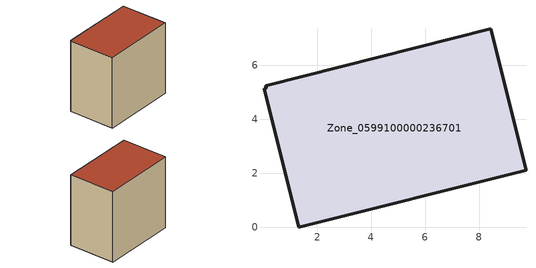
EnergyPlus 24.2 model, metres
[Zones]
Zone_0599100000236701
 floor ground (C_G): 9.74,2.1 1.31,0 0.03,5.13 0.11,5.14 0.09,5.25 8.42,7.35 z0
 wall outside (C_F): 9.74,2.1 8.42,7.35 0.09,5.25 0.11,5.14 0.03,5.13 1.31,0 9.74,2.1 z0:8.26
 roof outside (C_R): 1.31,0 9.74,2.1 8.42,7.35 0.09,5.25 0.11,5.14 0.03,5.13 z8.26
[BUILDING]
Pand.0599100000236701: North Axis=0; Terrain=City; Loads Convergence Tolerance Value=0.04; Temperature Convergence Tolerance Value=0.4; Solar Distribution=FullExterior; Maximum Number of Warmup Days=25; Minimum Number of Warmup Days=1
[Site:Location]
Rotterdam.The.Hague.AP_ZH_NLD Design_Conditions: Latitude=51.96; Longitude=4.45; Time Zone=1; Elevation=-4.5
[SITE:GROUNDTEMPERATURE:BUILDINGSURFACE]
18, 18, 18, 18, 18, 18, 18, 18, 18, 18, 18, 18
[MATERIAL] Thermal Absorptance=0.9; Solar Absorptance=0.7; Visible Absorptance=0.7
Name | Roughness | Thickness | Conductivity | Density | Specific Heat
G.TI.1975-1991 | MediumSmooth | 0.15 | 0.288461 | 540 | 1210
F.TI.1975-1991 | Rough | 0.3 | 0.230769 | 1920 | 840
R.TI.1975-1991 | MediumRough | 0.2 | 0.153846 | 1500 | 1000
[CONSTRUCTION]
C_G: G.TI.1975-1991
C_F: F.TI.1975-1991
C_R: R.TI.1975-1991
[ZONE]
Zone_0599100000236701: Type=1; Multiplier=1; Ceiling Height=Autocalculate; Volume=Autocalculate; Floor Area=autocalculate; Part of Total Floor Area=Yes
[ZONEINFILTRATION:DESIGNFLOWRATE]
Infil_Zone_0599100000236701: Zone or ZoneList or Space or SpaceList=Zone_0599100000236701; Schedule=AlwaysOn; Design Flow Rate Calculation Method=Flow/Area; Flow Rate per Floor Area=0.003; Constant Term Coefficient=1; Temperature Term Coefficient=0; Velocity Term Coefficient=0; Velocity Squared Term Coefficient=0
[HVACTEMPLATE:ZONE:IDEALLOADSAIRSYSTEM]
Zone_0599100000236701: Maximum Heating Supply Air Temperature=50; Minimum Cooling Supply Air Temperature=13; Maximum Heating Supply Air Humidity Ratio=0.0156; Minimum Cooling Supply Air Humidity Ratio=0.0077; Heating Limit=NoLimit; Cooling Limit=NoLimit; Dehumidification Control Type=ConstantSensibleHeatRatio; Cooling Sensible Heat Ratio=0.7; Dehumidification Setpoint=60; Humidification Control Type=None; Humidification Setpoint=30; Outdoor Air Method=None; Outdoor Air Flow Rate per Person=0.00944; Outdoor Air Flow Rate per Zone Floor Area=0; Outdoor Air Flow Rate per Zone=0; Demand Controlled Ventilation Type=None; Outdoor Air Economizer Type=NoEconomizer; Heat Recovery Type=None; Sensible Heat Recovery Effectiveness=0.7; Latent Heat Recovery Effectiveness=0.65
[ZONECONTROL:THERMOSTAT]
ThermostatControl_Zone_0599100000236701: Zone or ZoneList=Zone_0599100000236701; Control Type Schedule=DualSetpointControlType; Control 1=Thermostat_Zone_0599100000236701; Temperature Difference Between Cutout And Setpoint=0
[THERMOSTATSETPOINT:DUALSETPOINT]
Thermostat_Zone_0599100000236701: Heating Setpoint Temperature Schedule=HeatingSetpoint_Zone_0599100000236701; Cooling Setpoint Temperature Schedule=CoolingSetpoint_Zone_0599100000236701
[SCHEDULE:COMPACT]
HeatingSetpoint_Zone_0599100000236701: Through: 12/31, For: AllDays, Until: 24:00, 21
CoolingSetpoint_Zone_0599100000236701: Through: 12/31, For: AllDays, Until: 24:00, 24
DualSetpointControlType: Through: 12/31, For: AllDays, Until: 24:00, 4
AlwaysOn: Through: 12/31, For: AllDays, Until: 24:00, 1
